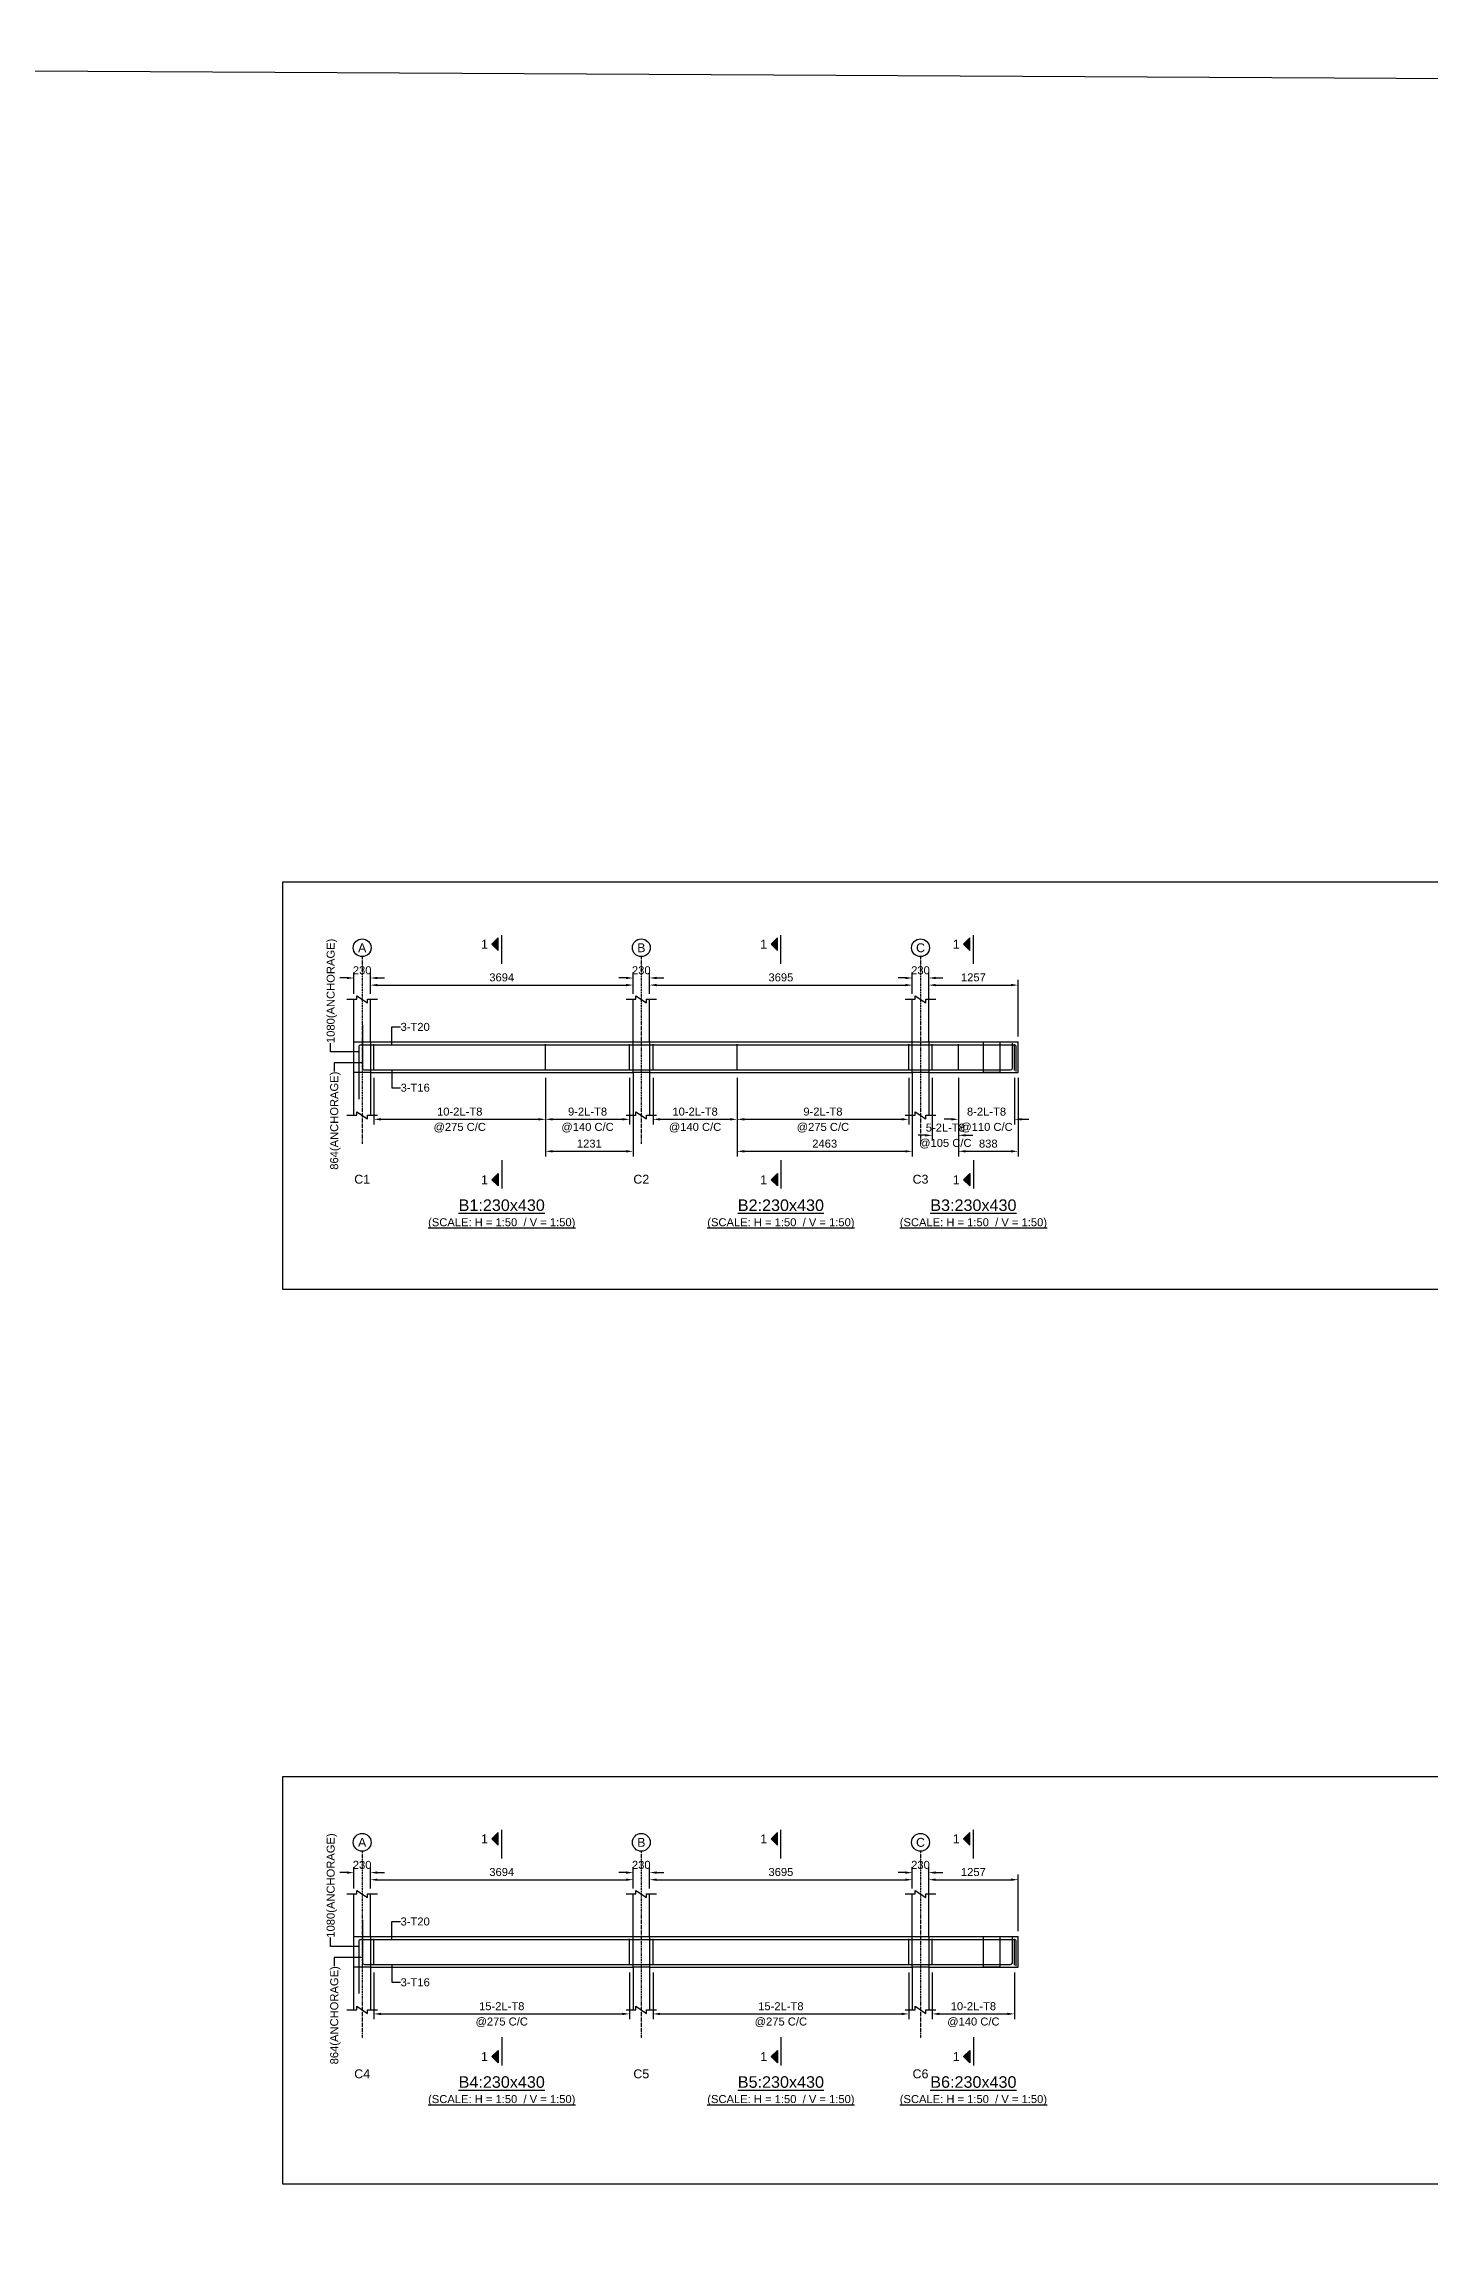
# Model space of a CAD drawing. Header units: inches. Extents: x -816171 to 9366335, y -450961 to 689132.
# Drawn here: x 3891536 to 3930494, y 331426 to 392839 of the extents above; entities that cross this region are included whole.
import ezdxf
from ezdxf.enums import TextEntityAlignment as Align

# ---------------------------------------------------------------- set-up
doc = ezdxf.new("R2010")
doc.units = ezdxf.units.IN
doc.header["$MEASUREMENT"] = 0
doc.linetypes.add('SCCenter', pattern=[1.2, 0.5, -0.3, 0.1, -0.3])
doc.linetypes.add('SCHidden', pattern=[1000, 500, -500])
for name, color, linetype in [('Concrete Line', 2, 'Continuous'), ('Cut Line', 31, 'Continuous'), ('Dimension', 31, 'Continuous'), ('Grid', 8, 'Continuous'), ('Labels', 4, 'Continuous'), ('Labels_Support', 4, 'Continuous'), ('Link', 225, 'Continuous'), ('Reinforcement', 130, 'Continuous'), ('Schedule Border', 60, 'Continuous'), ('Section Mark', 5, 'Continuous'), ('Solid', 25, 'Continuous'), ('Text', 31, 'Continuous'), ('Text_Scale', 31, 'Continuous')]:
    doc.layers.add(name, color=color, linetype=linetype)
doc.styles.add('SC-SansSerif', font='SansSerif')
doc.styles.get("Standard").update_dxf_attribs({"font": 'txt.shx'})
doc.dimstyles.new('SCBBSDimStyl', dxfattribs={"dimtxt": 225, "dimasz": 200, "dimexe": 150, "dimexo": 150, "dimgap": 100, "dimtad": 1, "dimtoh": 1, "dimdec": 0, "dimzin": 0, "dimdsep": 46, "dimtxsty": 'SC-SansSerif', "dimcen": 0.09, "dimclrd": 8, "dimclre": 8, "dimclrt": 31, "dimadec": 0, "dimazin": 0, "dimtfac": 1, "dimtdec": 0, "dimtix": 1, "dimtofl": 0, "dimtmove": 0, "dimatfit": 3, "dimfxl": 1, "dimtolj": 1, "dimtzin": 0, "dimarcsym": 0})
doc.dimstyles.get("Standard").update_dxf_attribs({"dimtxt": 0.18, "dimasz": 0.18, "dimexe": 0.18, "dimexo": 0.0625, "dimgap": 0.09, "dimtad": 0, "dimtih": 1, "dimtoh": 1, "dimdec": 4, "dimzin": 0, "dimdsep": 46, "dimtxsty": 'Standard', "dimcen": 0.09, "dimadec": 0, "dimazin": 0, "dimtfac": 1, "dimtdec": 4, "dimtofl": 0, "dimtmove": 0, "dimatfit": 3, "dimfxl": 1, "dimtolj": 1, "dimtzin": 0, "dimarcsym": 0})

# ---------------------------------------------------------------- blocks, each defined once
blk = doc.blocks.new('*D1524')
at = {"layer": 'DEFPOINTS', "color": 0, "transparency": 16777216}
for p in [(3900820, 363902), (3905646, 363902), (3905646, 362587)]:
    blk.add_point(p, dxfattribs=at)
at = {"layer": 'Dimension', "color": 8, "lineweight": -2, "transparency": 16777216}
for p, q in [((3900820, 363752), (3900820, 362437)), ((3905646, 363752), (3905646, 362437)), ((3901020, 362587), (3905446, 362587))]:
    blk.add_line(p, q, dxfattribs=at)
at = {"layer": 'Dimension', "color": 8, "transparency": 16777216}
for points in [[(3901020, 362621), (3901020, 362554), (3900820, 362587)], [(3905446, 362621), (3905446, 362554), (3905646, 362587)]]:
    blk.add_solid(points, dxfattribs=at)
at = {"layer": 'Dimension', "color": 31, "transparency": 16777216, "char_height": 225, "attachment_point": 5, "style": 'SC-SansSerif'}
for s, insert in [('\\A1;@275 C/C', (3903233, 362351)), ('\\A1;10-2L-T8', (3903233, 362803))]:
    blk.add_mtext(s, dxfattribs=dict(at, insert=insert))
blk = doc.blocks.new('*D1525')
at = {"layer": 'DEFPOINTS', "color": 0, "transparency": 16777216}
for p in [(3905646, 363902), (3908008, 363902), (3908008, 362587)]:
    blk.add_point(p, dxfattribs=at)
at = {"layer": 'Dimension', "color": 8, "lineweight": -2, "transparency": 16777216}
for p, q in [((3905646, 363752), (3905646, 362437)), ((3908008, 363752), (3908008, 362437)), ((3905846, 362587), (3907808, 362587))]:
    blk.add_line(p, q, dxfattribs=at)
at = {"layer": 'Dimension', "color": 8, "transparency": 16777216}
for points in [[(3905846, 362621), (3905846, 362554), (3905646, 362587)], [(3907808, 362621), (3907808, 362554), (3908008, 362587)]]:
    blk.add_solid(points, dxfattribs=at)
at = {"layer": 'Dimension', "color": 31, "transparency": 16777216, "char_height": 225, "attachment_point": 5, "style": 'SC-SansSerif'}
for s, insert in [('\\A1;@140 C/C', (3906827, 362351)), ('\\A1;9-2L-T8', (3906827, 362803))]:
    blk.add_mtext(s, dxfattribs=dict(at, insert=insert))
blk = doc.blocks.new('*D1526')
at = {"layer": 'DEFPOINTS', "color": 0, "transparency": 16777216}
for p in [(3905646, 363902), (3908108, 363902), (3908108, 361687)]:
    blk.add_point(p, dxfattribs=at)
at = {"layer": 'Dimension', "color": 8, "lineweight": -2, "transparency": 16777216}
for p, q in [((3905646, 363752), (3905646, 361537)), ((3908108, 363752), (3908108, 361537)), ((3905846, 361687), (3907908, 361687))]:
    blk.add_line(p, q, dxfattribs=at)
at = {"layer": 'Dimension', "color": 8, "transparency": 16777216}
for points in [[(3905846, 361721), (3905846, 361654), (3905646, 361687)], [(3907908, 361721), (3907908, 361654), (3908108, 361687)]]:
    blk.add_solid(points, dxfattribs=at)
at = {"layer": 'Dimension', "color": 31, "transparency": 16777216, "insert": (3906877, 361903), "char_height": 225, "attachment_point": 5, "style": 'SC-SansSerif'}
blk.add_mtext('\\A1;1231', dxfattribs=at)
blk = doc.blocks.new('*D1527')
at = {"layer": 'DEFPOINTS', "color": 0, "transparency": 16777216}
for p in [(3908668, 363902), (3911031, 363902), (3911031, 362587)]:
    blk.add_point(p, dxfattribs=at)
at = {"layer": 'Dimension', "color": 8, "lineweight": -2, "transparency": 16777216}
for p, q in [((3908668, 363752), (3908668, 362437)), ((3911031, 363752), (3911031, 362437)), ((3908868, 362587), (3910831, 362587))]:
    blk.add_line(p, q, dxfattribs=at)
at = {"layer": 'Dimension', "color": 8, "transparency": 16777216}
for points in [[(3908868, 362621), (3908868, 362554), (3908668, 362587)], [(3910831, 362621), (3910831, 362554), (3911031, 362587)]]:
    blk.add_solid(points, dxfattribs=at)
at = {"layer": 'Dimension', "color": 31, "transparency": 16777216, "char_height": 225, "attachment_point": 5, "style": 'SC-SansSerif'}
for s, insert in [('\\A1;@140 C/C', (3909850, 362351)), ('\\A1;10-2L-T8', (3909850, 362803))]:
    blk.add_mtext(s, dxfattribs=dict(at, insert=insert))
blk = doc.blocks.new('*D1528')
at = {"layer": 'DEFPOINTS', "color": 0, "transparency": 16777216}
for p in [(3911031, 363902), (3915858, 363902), (3915858, 362587)]:
    blk.add_point(p, dxfattribs=at)
at = {"layer": 'Dimension', "color": 8, "lineweight": -2, "transparency": 16777216}
for p, q in [((3911031, 363752), (3911031, 362437)), ((3915858, 363752), (3915858, 362437)), ((3911231, 362587), (3915658, 362587))]:
    blk.add_line(p, q, dxfattribs=at)
at = {"layer": 'Dimension', "color": 8, "transparency": 16777216}
for points in [[(3911231, 362621), (3911231, 362554), (3911031, 362587)], [(3915658, 362621), (3915658, 362554), (3915858, 362587)]]:
    blk.add_solid(points, dxfattribs=at)
at = {"layer": 'Dimension', "color": 31, "transparency": 16777216, "char_height": 225, "attachment_point": 5, "style": 'SC-SansSerif'}
for s, insert in [('\\A1;@275 C/C', (3913445, 362351)), ('\\A1;9-2L-T8', (3913445, 362803))]:
    blk.add_mtext(s, dxfattribs=dict(at, insert=insert))
blk = doc.blocks.new('*D1529')
at = {"layer": 'DEFPOINTS', "color": 0, "transparency": 16777216}
for p in [(3911031, 363902), (3915958, 363902), (3915958, 361687)]:
    blk.add_point(p, dxfattribs=at)
at = {"layer": 'Dimension', "color": 8, "lineweight": -2, "transparency": 16777216}
for p, q in [((3911031, 363752), (3911031, 361537)), ((3915958, 363752), (3915958, 361537)), ((3911231, 361687), (3915758, 361687))]:
    blk.add_line(p, q, dxfattribs=at)
at = {"layer": 'Dimension', "color": 8, "transparency": 16777216}
for points in [[(3911231, 361721), (3911231, 361654), (3911031, 361687)], [(3915758, 361721), (3915758, 361654), (3915958, 361687)]]:
    blk.add_solid(points, dxfattribs=at)
at = {"layer": 'Dimension', "color": 31, "transparency": 16777216, "insert": (3913495, 361903), "char_height": 225, "attachment_point": 5, "style": 'SC-SansSerif'}
blk.add_mtext('\\A1;2463', dxfattribs=at)
blk = doc.blocks.new('*D1530')
at = {"layer": 'DEFPOINTS', "color": 0, "transparency": 16777216}
for p in [(3916518, 363902), (3917256, 363902), (3917256, 362137)]:
    blk.add_point(p, dxfattribs=at)
at = {"layer": 'Dimension', "color": 8, "lineweight": -2, "transparency": 16777216}
for p, q in [((3916518, 363752), (3916518, 361987)), ((3917256, 363752), (3917256, 361987)), ((3916318, 362137), (3916118, 362137)), ((3917456, 362137), (3917656, 362137))]:
    blk.add_line(p, q, dxfattribs=at)
at = {"layer": 'Dimension', "color": 8, "transparency": 16777216}
for points in [[(3916318, 362171), (3916318, 362104), (3916518, 362137)], [(3917456, 362171), (3917456, 362104), (3917256, 362137)]]:
    blk.add_solid(points, dxfattribs=at)
at = {"layer": 'Dimension', "color": 31, "transparency": 16777216, "char_height": 225, "attachment_point": 5, "style": 'SC-SansSerif'}
for s, insert in [('\\A1;5-2L-T8', (3916887, 362353)), ('\\A1;@105 C/C', (3916887, 361901))]:
    blk.add_mtext(s, dxfattribs=dict(at, insert=insert))
blk = doc.blocks.new('*D1531')
at = {"layer": 'DEFPOINTS', "color": 0, "transparency": 16777216}
for p in [(3917256, 363902), (3918832, 363902), (3918832, 362587)]:
    blk.add_point(p, dxfattribs=at)
at = {"layer": 'Dimension', "color": 8, "lineweight": -2, "transparency": 16777216}
for p, q in [((3917256, 363752), (3917256, 362437)), ((3918832, 363752), (3918832, 362437)), ((3917056, 362587), (3916856, 362587)), ((3919032, 362587), (3919232, 362587))]:
    blk.add_line(p, q, dxfattribs=at)
at = {"layer": 'Dimension', "color": 8, "transparency": 16777216}
for points in [[(3917056, 362621), (3917056, 362554), (3917256, 362587)], [(3919032, 362621), (3919032, 362554), (3918832, 362587)]]:
    blk.add_solid(points, dxfattribs=at)
at = {"layer": 'Dimension', "color": 31, "transparency": 16777216, "char_height": 225, "attachment_point": 5, "style": 'SC-SansSerif'}
for s, insert in [('\\A1;@110 C/C', (3918044, 362351)), ('\\A1;8-2L-T8', (3918044, 362803))]:
    blk.add_mtext(s, dxfattribs=dict(at, insert=insert))
blk = doc.blocks.new('*D1532')
at = {"layer": 'DEFPOINTS', "color": 0, "transparency": 16777216}
for p in [(3917256, 363902), (3918932, 363902), (3918932, 361687)]:
    blk.add_point(p, dxfattribs=at)
at = {"layer": 'Dimension', "color": 8, "lineweight": -2, "transparency": 16777216}
for p, q in [((3917256, 363752), (3917256, 361537)), ((3918932, 363752), (3918932, 361537)), ((3917456, 361687), (3918732, 361687))]:
    blk.add_line(p, q, dxfattribs=at)
at = {"layer": 'Dimension', "color": 8, "transparency": 16777216}
for points in [[(3917456, 361721), (3917456, 361654), (3917256, 361687)], [(3918732, 361721), (3918732, 361654), (3918932, 361687)]]:
    blk.add_solid(points, dxfattribs=at)
at = {"layer": 'Dimension', "color": 31, "transparency": 16777216, "insert": (3918094, 361903), "char_height": 225, "attachment_point": 5, "style": 'SC-SansSerif'}
blk.add_mtext('\\A1;838', dxfattribs=at)
blk = doc.blocks.new('*D1539')
at = {"layer": 'DEFPOINTS', "color": 0, "transparency": 16777216}
for p in [(3908108, 366362), (3900720, 365962), (3908108, 365962)]:
    blk.add_point(p, dxfattribs=at)
at = {"layer": 'Dimension', "color": 8, "lineweight": -2, "transparency": 16777216}
for p, q in [((3900720, 366112), (3900720, 366512)), ((3900920, 366362), (3907908, 366362)), ((3908108, 366112), (3908108, 366512))]:
    blk.add_line(p, q, dxfattribs=at)
at = {"layer": 'Dimension', "color": 8, "transparency": 16777216}
for points in [[(3900920, 366396), (3900920, 366329), (3900720, 366362)], [(3907908, 366396), (3907908, 366329), (3908108, 366362)]]:
    blk.add_solid(points, dxfattribs=at)
at = {"layer": 'Dimension', "color": 31, "transparency": 16777216, "insert": (3904414, 366578), "char_height": 225, "attachment_point": 5, "style": 'SC-SansSerif'}
blk.add_mtext('\\A1;3694', dxfattribs=at)
blk = doc.blocks.new('*D1540')
at = {"layer": 'DEFPOINTS', "color": 0, "transparency": 16777216}
for p in [(3915958, 366362), (3908568, 365962), (3915958, 365962)]:
    blk.add_point(p, dxfattribs=at)
at = {"layer": 'Dimension', "color": 8, "lineweight": -2, "transparency": 16777216}
for p, q in [((3908568, 366112), (3908568, 366512)), ((3908768, 366362), (3915758, 366362)), ((3915958, 366112), (3915958, 366512))]:
    blk.add_line(p, q, dxfattribs=at)
at = {"layer": 'Dimension', "color": 8, "transparency": 16777216}
for points in [[(3908768, 366396), (3908768, 366329), (3908568, 366362)], [(3915758, 366396), (3915758, 366329), (3915958, 366362)]]:
    blk.add_solid(points, dxfattribs=at)
at = {"layer": 'Dimension', "color": 31, "transparency": 16777216, "insert": (3912263, 366578), "char_height": 225, "attachment_point": 5, "style": 'SC-SansSerif'}
blk.add_mtext('\\A1;3695', dxfattribs=at)
blk = doc.blocks.new('*D1541')
at = {"layer": 'DEFPOINTS', "color": 0, "transparency": 16777216}
for p in [(3918932, 366362), (3916418, 365962), (3918932, 364762)]:
    blk.add_point(p, dxfattribs=at)
at = {"layer": 'Dimension', "color": 8, "lineweight": -2, "transparency": 16777216}
for p, q in [((3916418, 366112), (3916418, 366512)), ((3916618, 366362), (3918732, 366362)), ((3918932, 364912), (3918932, 366512))]:
    blk.add_line(p, q, dxfattribs=at)
at = {"layer": 'Dimension', "color": 8, "transparency": 16777216}
for points in [[(3916618, 366396), (3916618, 366329), (3916418, 366362)], [(3918732, 366396), (3918732, 366329), (3918932, 366362)]]:
    blk.add_solid(points, dxfattribs=at)
at = {"layer": 'Dimension', "color": 31, "transparency": 16777216, "insert": (3917675, 366578), "char_height": 225, "attachment_point": 5, "style": 'SC-SansSerif'}
blk.add_mtext('\\A1;1257', dxfattribs=at)
blk = doc.blocks.new('*D1542')
at = {"layer": 'DEFPOINTS', "color": 0, "transparency": 16777216}
for p in [(3900720, 366562), (3900260, 365962), (3900720, 365962)]:
    blk.add_point(p, dxfattribs=at)
at = {"layer": 'Dimension', "color": 8, "lineweight": -2, "transparency": 16777216}
for p, q in [((3900260, 366112), (3900260, 366712)), ((3900720, 366112), (3900720, 366712)), ((3900060, 366562), (3899860, 366562)), ((3900920, 366562), (3901120, 366562))]:
    blk.add_line(p, q, dxfattribs=at)
at = {"layer": 'Dimension', "color": 8, "transparency": 16777216}
for points in [[(3900060, 366596), (3900060, 366529), (3900260, 366562)], [(3900920, 366596), (3900920, 366529), (3900720, 366562)]]:
    blk.add_solid(points, dxfattribs=at)
at = {"layer": 'Dimension', "color": 31, "transparency": 16777216, "insert": (3900490, 366778), "char_height": 225, "attachment_point": 5, "style": 'SC-SansSerif'}
blk.add_mtext('\\A1;230', dxfattribs=at)
blk = doc.blocks.new('*D1543')
at = {"layer": 'DEFPOINTS', "color": 0, "transparency": 16777216}
for p in [(3908568, 366562), (3908108, 365962), (3908568, 365962)]:
    blk.add_point(p, dxfattribs=at)
at = {"layer": 'Dimension', "color": 8, "lineweight": -2, "transparency": 16777216}
for p, q in [((3908108, 366112), (3908108, 366712)), ((3908568, 366112), (3908568, 366712)), ((3907908, 366562), (3907708, 366562)), ((3908768, 366562), (3908968, 366562))]:
    blk.add_line(p, q, dxfattribs=at)
at = {"layer": 'Dimension', "color": 8, "transparency": 16777216}
for points in [[(3907908, 366596), (3907908, 366529), (3908108, 366562)], [(3908768, 366596), (3908768, 366529), (3908568, 366562)]]:
    blk.add_solid(points, dxfattribs=at)
at = {"layer": 'Dimension', "color": 31, "transparency": 16777216, "insert": (3908338, 366778), "char_height": 225, "attachment_point": 5, "style": 'SC-SansSerif'}
blk.add_mtext('\\A1;230', dxfattribs=at)
blk = doc.blocks.new('*D1544')
at = {"layer": 'DEFPOINTS', "color": 0, "transparency": 16777216}
for p in [(3916418, 366562), (3915958, 365962), (3916418, 364762)]:
    blk.add_point(p, dxfattribs=at)
at = {"layer": 'Dimension', "color": 8, "lineweight": -2, "transparency": 16777216}
for p, q in [((3915958, 366112), (3915958, 366712)), ((3916418, 364912), (3916418, 366712)), ((3915758, 366562), (3915558, 366562)), ((3916618, 366562), (3916818, 366562))]:
    blk.add_line(p, q, dxfattribs=at)
at = {"layer": 'Dimension', "color": 8, "transparency": 16777216}
for points in [[(3915758, 366596), (3915758, 366529), (3915958, 366562)], [(3916618, 366596), (3916618, 366529), (3916418, 366562)]]:
    blk.add_solid(points, dxfattribs=at)
at = {"layer": 'Dimension', "color": 31, "transparency": 16777216, "insert": (3916188, 366778), "char_height": 225, "attachment_point": 5, "style": 'SC-SansSerif'}
blk.add_mtext('\\A1;230', dxfattribs=at)
blk = doc.blocks.new('*D1545')
at = {"layer": 'DEFPOINTS', "color": 0, "transparency": 16777216}
for p in [(3900820, 338742), (3908008, 338742), (3908008, 337427)]:
    blk.add_point(p, dxfattribs=at)
at = {"layer": 'Dimension', "color": 8, "lineweight": -2, "transparency": 16777216}
for p, q in [((3900820, 338592), (3900820, 337277)), ((3908008, 338592), (3908008, 337277)), ((3901020, 337427), (3907808, 337427))]:
    blk.add_line(p, q, dxfattribs=at)
at = {"layer": 'Dimension', "color": 8, "transparency": 16777216}
for points in [[(3901020, 337461), (3901020, 337394), (3900820, 337427)], [(3907808, 337461), (3907808, 337394), (3908008, 337427)]]:
    blk.add_solid(points, dxfattribs=at)
at = {"layer": 'Dimension', "color": 31, "transparency": 16777216, "char_height": 225, "attachment_point": 5, "style": 'SC-SansSerif'}
for s, insert in [('\\A1;@275 C/C', (3904414, 337191)), ('\\A1;15-2L-T8', (3904414, 337643))]:
    blk.add_mtext(s, dxfattribs=dict(at, insert=insert))
blk = doc.blocks.new('*D1546')
at = {"layer": 'DEFPOINTS', "color": 0, "transparency": 16777216}
for p in [(3908668, 338742), (3915858, 338742), (3915858, 337427)]:
    blk.add_point(p, dxfattribs=at)
at = {"layer": 'Dimension', "color": 8, "lineweight": -2, "transparency": 16777216}
for p, q in [((3908668, 338592), (3908668, 337277)), ((3915858, 338592), (3915858, 337277)), ((3908868, 337427), (3915658, 337427))]:
    blk.add_line(p, q, dxfattribs=at)
at = {"layer": 'Dimension', "color": 8, "transparency": 16777216}
for points in [[(3908868, 337461), (3908868, 337394), (3908668, 337427)], [(3915658, 337461), (3915658, 337394), (3915858, 337427)]]:
    blk.add_solid(points, dxfattribs=at)
at = {"layer": 'Dimension', "color": 31, "transparency": 16777216, "char_height": 225, "attachment_point": 5, "style": 'SC-SansSerif'}
for s, insert in [('\\A1;@275 C/C', (3912263, 337191)), ('\\A1;15-2L-T8', (3912263, 337643))]:
    blk.add_mtext(s, dxfattribs=dict(at, insert=insert))
blk = doc.blocks.new('*D1547')
at = {"layer": 'DEFPOINTS', "color": 0, "transparency": 16777216}
for p in [(3916518, 338742), (3918832, 338742), (3918832, 337427)]:
    blk.add_point(p, dxfattribs=at)
at = {"layer": 'Dimension', "color": 8, "lineweight": -2, "transparency": 16777216}
for p, q in [((3916518, 338592), (3916518, 337277)), ((3918832, 338592), (3918832, 337277)), ((3916718, 337427), (3918632, 337427))]:
    blk.add_line(p, q, dxfattribs=at)
at = {"layer": 'Dimension', "color": 8, "transparency": 16777216}
for points in [[(3916718, 337461), (3916718, 337394), (3916518, 337427)], [(3918632, 337461), (3918632, 337394), (3918832, 337427)]]:
    blk.add_solid(points, dxfattribs=at)
at = {"layer": 'Dimension', "color": 31, "transparency": 16777216, "char_height": 225, "attachment_point": 5, "style": 'SC-SansSerif'}
for s, insert in [('\\A1;@140 C/C', (3917675, 337191)), ('\\A1;10-2L-T8', (3917675, 337643))]:
    blk.add_mtext(s, dxfattribs=dict(at, insert=insert))
blk = doc.blocks.new('*D1554')
at = {"layer": 'DEFPOINTS', "color": 0, "transparency": 16777216}
for p in [(3908108, 341202), (3900720, 340802), (3908108, 340802)]:
    blk.add_point(p, dxfattribs=at)
at = {"layer": 'Dimension', "color": 8, "lineweight": -2, "transparency": 16777216}
for p, q in [((3900720, 340952), (3900720, 341352)), ((3900920, 341202), (3907908, 341202)), ((3908108, 340952), (3908108, 341352))]:
    blk.add_line(p, q, dxfattribs=at)
at = {"layer": 'Dimension', "color": 8, "transparency": 16777216}
for points in [[(3900920, 341236), (3900920, 341169), (3900720, 341202)], [(3907908, 341236), (3907908, 341169), (3908108, 341202)]]:
    blk.add_solid(points, dxfattribs=at)
at = {"layer": 'Dimension', "color": 31, "transparency": 16777216, "insert": (3904414, 341418), "char_height": 225, "attachment_point": 5, "style": 'SC-SansSerif'}
blk.add_mtext('\\A1;3694', dxfattribs=at)
blk = doc.blocks.new('*D1555')
at = {"layer": 'DEFPOINTS', "color": 0, "transparency": 16777216}
for p in [(3915958, 341202), (3908568, 340802), (3915958, 340802)]:
    blk.add_point(p, dxfattribs=at)
at = {"layer": 'Dimension', "color": 8, "lineweight": -2, "transparency": 16777216}
for p, q in [((3908568, 340952), (3908568, 341352)), ((3908768, 341202), (3915758, 341202)), ((3915958, 340952), (3915958, 341352))]:
    blk.add_line(p, q, dxfattribs=at)
at = {"layer": 'Dimension', "color": 8, "transparency": 16777216}
for points in [[(3908768, 341236), (3908768, 341169), (3908568, 341202)], [(3915758, 341236), (3915758, 341169), (3915958, 341202)]]:
    blk.add_solid(points, dxfattribs=at)
at = {"layer": 'Dimension', "color": 31, "transparency": 16777216, "insert": (3912263, 341418), "char_height": 225, "attachment_point": 5, "style": 'SC-SansSerif'}
blk.add_mtext('\\A1;3695', dxfattribs=at)
blk = doc.blocks.new('*D1556')
at = {"layer": 'DEFPOINTS', "color": 0, "transparency": 16777216}
for p in [(3918932, 341202), (3916418, 340802), (3918932, 339602)]:
    blk.add_point(p, dxfattribs=at)
at = {"layer": 'Dimension', "color": 8, "lineweight": -2, "transparency": 16777216}
for p, q in [((3916418, 340952), (3916418, 341352)), ((3916618, 341202), (3918732, 341202)), ((3918932, 339752), (3918932, 341352))]:
    blk.add_line(p, q, dxfattribs=at)
at = {"layer": 'Dimension', "color": 8, "transparency": 16777216}
for points in [[(3916618, 341236), (3916618, 341169), (3916418, 341202)], [(3918732, 341236), (3918732, 341169), (3918932, 341202)]]:
    blk.add_solid(points, dxfattribs=at)
at = {"layer": 'Dimension', "color": 31, "transparency": 16777216, "insert": (3917675, 341418), "char_height": 225, "attachment_point": 5, "style": 'SC-SansSerif'}
blk.add_mtext('\\A1;1257', dxfattribs=at)
blk = doc.blocks.new('*D1557')
at = {"layer": 'DEFPOINTS', "color": 0, "transparency": 16777216}
for p in [(3900720, 341402), (3900260, 340802), (3900720, 340802)]:
    blk.add_point(p, dxfattribs=at)
at = {"layer": 'Dimension', "color": 8, "lineweight": -2, "transparency": 16777216}
for p, q in [((3900260, 340952), (3900260, 341552)), ((3900720, 340952), (3900720, 341552)), ((3900060, 341402), (3899860, 341402)), ((3900920, 341402), (3901120, 341402))]:
    blk.add_line(p, q, dxfattribs=at)
at = {"layer": 'Dimension', "color": 8, "transparency": 16777216}
for points in [[(3900060, 341436), (3900060, 341369), (3900260, 341402)], [(3900920, 341436), (3900920, 341369), (3900720, 341402)]]:
    blk.add_solid(points, dxfattribs=at)
at = {"layer": 'Dimension', "color": 31, "transparency": 16777216, "insert": (3900490, 341618), "char_height": 225, "attachment_point": 5, "style": 'SC-SansSerif'}
blk.add_mtext('\\A1;230', dxfattribs=at)
blk = doc.blocks.new('*D1558')
at = {"layer": 'DEFPOINTS', "color": 0, "transparency": 16777216}
for p in [(3908568, 341402), (3908108, 340802), (3908568, 340802)]:
    blk.add_point(p, dxfattribs=at)
at = {"layer": 'Dimension', "color": 8, "lineweight": -2, "transparency": 16777216}
for p, q in [((3908108, 340952), (3908108, 341552)), ((3908568, 340952), (3908568, 341552)), ((3907908, 341402), (3907708, 341402)), ((3908768, 341402), (3908968, 341402))]:
    blk.add_line(p, q, dxfattribs=at)
at = {"layer": 'Dimension', "color": 8, "transparency": 16777216}
for points in [[(3907908, 341436), (3907908, 341369), (3908108, 341402)], [(3908768, 341436), (3908768, 341369), (3908568, 341402)]]:
    blk.add_solid(points, dxfattribs=at)
at = {"layer": 'Dimension', "color": 31, "transparency": 16777216, "insert": (3908338, 341618), "char_height": 225, "attachment_point": 5, "style": 'SC-SansSerif'}
blk.add_mtext('\\A1;230', dxfattribs=at)
blk = doc.blocks.new('*D1559')
at = {"layer": 'DEFPOINTS', "color": 0, "transparency": 16777216}
for p in [(3916418, 341402), (3915958, 340802), (3916418, 339602)]:
    blk.add_point(p, dxfattribs=at)
at = {"layer": 'Dimension', "color": 8, "lineweight": -2, "transparency": 16777216}
for p, q in [((3915958, 340952), (3915958, 341552)), ((3916418, 339752), (3916418, 341552)), ((3915758, 341402), (3915558, 341402)), ((3916618, 341402), (3916818, 341402))]:
    blk.add_line(p, q, dxfattribs=at)
at = {"layer": 'Dimension', "color": 8, "transparency": 16777216}
for points in [[(3915758, 341436), (3915758, 341369), (3915958, 341402)], [(3916618, 341436), (3916618, 341369), (3916418, 341402)]]:
    blk.add_solid(points, dxfattribs=at)
at = {"layer": 'Dimension', "color": 31, "transparency": 16777216, "insert": (3916188, 341618), "char_height": 225, "attachment_point": 5, "style": 'SC-SansSerif'}
blk.add_mtext('\\A1;230', dxfattribs=at)

msp = doc.modelspace()

# ---------------------------------------------------------------- hatches: boundary and pattern name
at = {"layer": 'Solid'}
for points in [[(3904314.15475, 367687.37641), (3904139.15475, 367512.37641), (3904314.15475, 367337.37641), (3904314.15475, 367687.37641)], [(3912163.15475, 367687.37641), (3911988.15475, 367512.37641), (3912163.15475, 367337.37641), (3912163.15475, 367687.37641)], [(3917575.65475, 367687.37641), (3917400.65475, 367512.37641), (3917575.65475, 367337.37641), (3917575.65475, 367687.37641)], [(3904314.15475, 360712.37641), (3904139.15475, 360887.37641), (3904314.15475, 361062.37641), (3904314.15475, 360712.37641)], [(3912163.15475, 360712.37641), (3911988.15475, 360887.37641), (3912163.15475, 361062.37641), (3912163.15475, 360712.37641)], [(3917575.65475, 360712.37641), (3917400.65475, 360887.37641), (3917575.65475, 361062.37641), (3917575.65475, 360712.37641)], [(3904314.15475, 342527.37641), (3904139.15475, 342352.37641), (3904314.15475, 342177.37641), (3904314.15475, 342527.37641)], [(3912163.65475, 342527.37641), (3911988.65475, 342352.37641), (3912163.65475, 342177.37641), (3912163.65475, 342527.37641)], [(3917575.65475, 342527.37641), (3917400.65475, 342352.37641), (3917575.65475, 342177.37641), (3917575.65475, 342527.37641)], [(3904314.15475, 336052.37641), (3904139.15475, 336227.37641), (3904314.15475, 336402.37641), (3904314.15475, 336052.37641)], [(3912163.65475, 336052.37641), (3911988.65475, 336227.37641), (3912163.65475, 336402.37641), (3912163.65475, 336052.37641)], [(3917575.65475, 336052.37641), (3917400.65475, 336227.37641), (3917575.65475, 336402.37641), (3917575.65475, 336052.37641)]]:
    msp.add_hatch(color=256, dxfattribs=at).paths.add_polyline_path(points, flags=0)

# ---------------------------------------------------------------- linework, layer by layer
msp.add_lwpolyline([(3749115.89681, 392838.94799), (4155567.65462, 390657.34345), (4155567.65462, 139178.61934), (3749115.89681, 141360.22388)], close=True)
at = {"layer": 'Concrete Line'}
for p, q in [((3900260.15475, 362702.37641), (3900260.15475, 365962.37641)), ((3900720.15475, 364762.37641), (3900720.15475, 365962.37641)), ((3908108.15475, 364762.37641), (3908108.15475, 365962.37641)), ((3908568.15475, 364762.37641), (3908568.15475, 365962.37641)), ((3915958.15475, 364762.37641), (3915958.15475, 365962.37641)), ((3916418.15475, 364762.37641), (3916418.15475, 365962.37641)), ((3918932.15475, 363902.37641), (3918932.15475, 364762.37641)), ((3900720.15475, 363902.37641), (3900720.15475, 362702.37641)), ((3908108.15475, 363902.37641), (3908108.15475, 362702.37641)), ((3908568.15475, 363902.37641), (3908568.15475, 362702.37641)), ((3915958.15475, 363902.37641), (3915958.15475, 362702.37641)), ((3916418.15475, 363902.37641), (3916418.15475, 362702.37641)), ((3900260.15475, 337542.37641), (3900260.15475, 340802.37641)), ((3900720.15475, 339602.37641), (3900720.15475, 340802.37641)), ((3908108.15475, 339602.37641), (3908108.15475, 340802.37641)), ((3908568.15475, 339602.37641), (3908568.15475, 340802.37641)), ((3915958.15475, 339602.37641), (3915958.15475, 340802.37641)), ((3916418.15475, 339602.37641), (3916418.15475, 340802.37641)), ((3918932.15475, 338742.37641), (3918932.15475, 339602.37641)), ((3900720.15475, 338742.37641), (3900720.15475, 337542.37641)), ((3908108.15475, 338742.37641), (3908108.15475, 337542.37641)), ((3908568.15475, 338742.37641), (3908568.15475, 337542.37641)), ((3915958.15475, 338742.37641), (3915958.15475, 337542.37641)), ((3916418.15475, 338742.37641), (3916418.15475, 337542.37641))]:
    msp.add_line(p, q, dxfattribs=at)
for points in [[(3900260.15475, 364762.37641), (3900720.15475, 364762.37641), (3900720.15475, 364762.37641), (3900720.15475, 363902.37641), (3900720.15475, 363902.37641), (3900260.15475, 363902.37641), (3900260.15475, 363902.37641), (3900260.15475, 364762.37641)], [(3908108.15475, 364762.37641), (3908568.15475, 364762.37641), (3908568.15475, 364762.37641), (3908568.15475, 363902.37641), (3908568.15475, 363902.37641), (3908108.15475, 363902.37641), (3908108.15475, 363902.37641), (3908108.15475, 364762.37641)], [(3915958.15475, 364762.37641), (3916418.15475, 364762.37641), (3916418.15475, 364762.37641), (3916418.15475, 363902.37641), (3916418.15475, 363902.37641), (3915958.15475, 363902.37641), (3915958.15475, 363902.37641), (3915958.15475, 364762.37641)], [(3917958.15475, 364762.37641), (3918418.15475, 364762.37641), (3918418.15475, 364762.37641), (3918418.15475, 363902.37641), (3918418.15475, 363902.37641), (3917958.15475, 363902.37641), (3917958.15475, 363902.37641), (3917958.15475, 364762.37641)], [(3900260.15475, 339602.37641), (3900720.15475, 339602.37641), (3900720.15475, 339602.37641), (3900720.15475, 338742.37641), (3900720.15475, 338742.37641), (3900260.15475, 338742.37641), (3900260.15475, 338742.37641), (3900260.15475, 339602.37641)], [(3908108.15475, 339602.37641), (3908568.15475, 339602.37641), (3908568.15475, 339602.37641), (3908568.15475, 338742.37641), (3908568.15475, 338742.37641), (3908108.15475, 338742.37641), (3908108.15475, 338742.37641), (3908108.15475, 339602.37641)], [(3915958.15475, 339602.37641), (3916418.15475, 339602.37641), (3916418.15475, 339602.37641), (3916418.15475, 338742.37641), (3916418.15475, 338742.37641), (3915958.15475, 338742.37641), (3915958.15475, 338742.37641), (3915958.15475, 339602.37641)], [(3917958.15475, 339602.37641), (3918418.15475, 339602.37641), (3918418.15475, 339602.37641), (3918418.15475, 338742.37641), (3918418.15475, 338742.37641), (3917958.15475, 338742.37641), (3917958.15475, 338742.37641), (3917958.15475, 339602.37641)]]:
    msp.add_lwpolyline(points, close=True, dxfattribs=at)
for points in [[(3900720.15475, 364762.37641), (3908108.15475, 364762.37641)], [(3908568.15475, 364762.37641), (3915958.15475, 364762.37641)], [(3916418.15475, 364762.37641), (3918932.15475, 364762.37641)], [(3900720.15475, 363902.37641), (3908108.15475, 363902.37641)], [(3908568.15475, 363902.37641), (3915958.15475, 363902.37641)], [(3916418.15475, 363902.37641), (3918932.15475, 363902.37641)], [(3900720.15475, 339602.37641), (3908108.15475, 339602.37641)], [(3908568.15475, 339602.37641), (3915958.15475, 339602.37641)], [(3916418.15475, 339602.37641), (3918932.15475, 339602.37641)], [(3900720.15475, 338742.37641), (3908108.15475, 338742.37641)], [(3908568.15475, 338742.37641), (3915958.15475, 338742.37641)], [(3916418.15475, 338742.37641), (3918932.15475, 338742.37641)]]:
    msp.add_lwpolyline(points, dxfattribs=at)
at = {"layer": 'Concrete Line', "linetype": 'SCHidden'}
for points in [[(3900260.15475, 339602.37641), (3900720.15475, 339602.37641), (3900720.15475, 339602.37641), (3900720.15475, 338742.37641), (3900720.15475, 338742.37641), (3900260.15475, 338742.37641), (3900260.15475, 338742.37641), (3900260.15475, 339602.37641)], [(3908108.15475, 339602.37641), (3908568.15475, 339602.37641), (3908568.15475, 339602.37641), (3908568.15475, 338742.37641), (3908568.15475, 338742.37641), (3908108.15475, 338742.37641), (3908108.15475, 338742.37641), (3908108.15475, 339602.37641)], [(3915958.15475, 339602.37641), (3916418.15475, 339602.37641), (3916418.15475, 339602.37641), (3916418.15475, 338742.37641), (3916418.15475, 338742.37641), (3915958.15475, 338742.37641), (3915958.15475, 338742.37641), (3915958.15475, 339602.37641)], [(3917958.15475, 339602.37641), (3918418.15475, 339602.37641), (3918418.15475, 339602.37641), (3918418.15475, 338742.37641), (3918418.15475, 338742.37641), (3917958.15475, 338742.37641), (3917958.15475, 338742.37641), (3917958.15475, 339602.37641)]]:
    msp.add_lwpolyline(points, close=True, dxfattribs=at)
at = {"layer": 'Cut Line'}
for points in [[(3900060.15475, 365962.37641), (3900340.15475, 365962.37641), (3900340.15475, 366062.37641), (3900640.15475, 365862.37641), (3900640.15475, 365962.37641), (3900920.15475, 365962.37641)], [(3907908.15475, 365962.37641), (3908188.15475, 365962.37641), (3908188.15475, 366062.37641), (3908488.15475, 365862.37641), (3908488.15475, 365962.37641), (3908768.15475, 365962.37641)], [(3915758.15475, 365962.37641), (3916038.15475, 365962.37641), (3916038.15475, 366062.37641), (3916338.15475, 365862.37641), (3916338.15475, 365962.37641), (3916618.15475, 365962.37641)], [(3900060.15475, 362702.37641), (3900340.15475, 362702.37641), (3900340.15475, 362802.37641), (3900640.15475, 362602.37641), (3900640.15475, 362702.37641), (3900920.15475, 362702.37641)], [(3907908.15475, 362702.37641), (3908188.15475, 362702.37641), (3908188.15475, 362802.37641), (3908488.15475, 362602.37641), (3908488.15475, 362702.37641), (3908768.15475, 362702.37641)], [(3915758.15475, 362702.37641), (3916038.15475, 362702.37641), (3916038.15475, 362802.37641), (3916338.15475, 362602.37641), (3916338.15475, 362702.37641), (3916618.15475, 362702.37641)], [(3900060.15475, 340802.37641), (3900340.15475, 340802.37641), (3900340.15475, 340902.37641), (3900640.15475, 340702.37641), (3900640.15475, 340802.37641), (3900920.15475, 340802.37641)], [(3907908.15475, 340802.37641), (3908188.15475, 340802.37641), (3908188.15475, 340902.37641), (3908488.15475, 340702.37641), (3908488.15475, 340802.37641), (3908768.15475, 340802.37641)], [(3915758.15475, 340802.37641), (3916038.15475, 340802.37641), (3916038.15475, 340902.37641), (3916338.15475, 340702.37641), (3916338.15475, 340802.37641), (3916618.15475, 340802.37641)], [(3900060.15475, 337542.37641), (3900340.15475, 337542.37641), (3900340.15475, 337642.37641), (3900640.15475, 337442.37641), (3900640.15475, 337542.37641), (3900920.15475, 337542.37641)], [(3907908.15475, 337542.37641), (3908188.15475, 337542.37641), (3908188.15475, 337642.37641), (3908488.15475, 337442.37641), (3908488.15475, 337542.37641), (3908768.15475, 337542.37641)], [(3915758.15475, 337542.37641), (3916038.15475, 337542.37641), (3916038.15475, 337642.37641), (3916338.15475, 337442.37641), (3916338.15475, 337542.37641), (3916618.15475, 337542.37641)]]:
    msp.add_lwpolyline(points, dxfattribs=at)
at = {"layer": 'Grid', "linetype": 'SCCenter'}
for p, q in [((3900490.15475, 367162.37641), (3900490.15475, 361902.37641)), ((3908338.15475, 367162.37641), (3908338.15475, 361902.37641)), ((3916188.15475, 367162.37641), (3916188.15475, 361902.37641)), ((3900490.15475, 342002.37641), (3900490.15475, 336742.37641)), ((3908338.15475, 342002.37641), (3908338.15475, 336742.37641)), ((3916188.15475, 342002.37641), (3916188.15475, 336742.37641))]:
    msp.add_line(p, q, dxfattribs=at)
at = {"layer": 'Grid'}
for centre in [(3900490.15475, 367412.37641), (3908338.15475, 367412.37641), (3916188.15475, 367412.37641), (3900490.15475, 342252.37641), (3908338.15475, 342252.37641), (3916188.15475, 342252.37641)]:
    msp.add_circle(centre, 250, dxfattribs=at)
at = {"layer": 'Link'}
for p, q in [((3900820.15475, 363962.37641), (3900820.15475, 364702.37641)), ((3905645.50063, 363962.37641), (3905645.50063, 364702.37641)), ((3908008.15475, 363962.37641), (3908008.15475, 364702.37641)), ((3908668.15475, 363962.37641), (3908668.15475, 364702.37641)), ((3911031.49436, 363962.37641), (3911031.49436, 364702.37641)), ((3915858.15475, 363962.37641), (3915858.15475, 364702.37641)), ((3916518.15475, 363962.37641), (3916518.15475, 364702.37641)), ((3917256.14864, 363962.37641), (3917256.14864, 364702.37641)), ((3918832.15475, 363962.37641), (3918832.15475, 364702.37641)), ((3900820.15475, 338802.37641), (3900820.15475, 339542.37641)), ((3908008.15475, 338802.37641), (3908008.15475, 339542.37641)), ((3908668.15475, 338802.37641), (3908668.15475, 339542.37641)), ((3915858.15475, 338802.37641), (3915858.15475, 339542.37641)), ((3916518.15475, 338802.37641), (3916518.15475, 339542.37641)), ((3918832.15475, 338802.37641), (3918832.15475, 339542.37641))]:
    msp.add_line(p, q, dxfattribs=at)
at = {"layer": 'Reinforcement'}
for points in [[(3900504.15475, 365234.37641), (3900504.15475, 364028.37641, 0.4142135624), (3900554.15475, 363978.37641), (3918721.15946, 363978.37641, 0.4142135238), (3918771.15946, 364028.37641), (3918771.15946, 364732.37641)], [(3900404.15475, 363158.37641), (3900404.15475, 364632.37641, -0.4142135624), (3900454.15475, 364682.37641), (3918822.15475, 364682.37641, -0.4142135624), (3918872.15475, 364632.37641), (3918872.15475, 363932.37641)], [(3900504.15475, 340074.37641), (3900504.15475, 338868.37641, 0.4142135624), (3900554.15475, 338818.37641), (3918721.66416, 338818.37641, 0.4142134778), (3918771.66416, 338868.37641), (3918771.66416, 339572.37641)], [(3900404.15475, 337998.37641), (3900404.15475, 339472.37641, -0.4142135624), (3900454.15475, 339522.37641), (3918822.15475, 339522.37641, -0.4142135624), (3918872.15475, 339472.37641), (3918872.15475, 338772.37641)]]:
    msp.add_lwpolyline(points, format="xyb", dxfattribs=at)
at = {"layer": 'Schedule Border'}
for points in [[(3898260.15475, 369262.37641), (3968132.15475, 369262.37641), (3968132.15475, 357802.37641), (3898260.15475, 357802.37641)], [(3898260.15475, 344102.37641), (3968132.15475, 344102.37641), (3968132.15475, 332642.37641), (3898260.15475, 332642.37641)]]:
    msp.add_lwpolyline(points, close=True, dxfattribs=at)
at = {"layer": 'Section Mark'}
for points in [[(3904314.15475, 367687.37641), (3904139.15475, 367512.37641), (3904314.15475, 367337.37641), (3904314.15475, 367687.37641)], [(3904414.15475, 366962.37641), (3904414.15475, 367762.37641)], [(3912163.15475, 367687.37641), (3911988.15475, 367512.37641), (3912163.15475, 367337.37641), (3912163.15475, 367687.37641)], [(3912263.15475, 366962.37641), (3912263.15475, 367762.37641)], [(3917575.65475, 367687.37641), (3917400.65475, 367512.37641), (3917575.65475, 367337.37641), (3917575.65475, 367687.37641)], [(3917675.65475, 366962.37641), (3917675.65475, 367762.37641)], [(3904414.15475, 361437.37641), (3904414.15475, 360637.37641)], [(3912263.15475, 361437.37641), (3912263.15475, 360637.37641)], [(3917675.65475, 361437.37641), (3917675.65475, 360637.37641)], [(3904314.15475, 360712.37641), (3904139.15475, 360887.37641), (3904314.15475, 361062.37641), (3904314.15475, 360712.37641)], [(3912163.15475, 360712.37641), (3911988.15475, 360887.37641), (3912163.15475, 361062.37641), (3912163.15475, 360712.37641)], [(3917575.65475, 360712.37641), (3917400.65475, 360887.37641), (3917575.65475, 361062.37641), (3917575.65475, 360712.37641)], [(3904314.15475, 342527.37641), (3904139.15475, 342352.37641), (3904314.15475, 342177.37641), (3904314.15475, 342527.37641)], [(3904414.15475, 341802.37641), (3904414.15475, 342602.37641)], [(3912163.65475, 342527.37641), (3911988.65475, 342352.37641), (3912163.65475, 342177.37641), (3912163.65475, 342527.37641)], [(3912263.65475, 341802.37641), (3912263.65475, 342602.37641)], [(3917575.65475, 342527.37641), (3917400.65475, 342352.37641), (3917575.65475, 342177.37641), (3917575.65475, 342527.37641)], [(3917675.65475, 341802.37641), (3917675.65475, 342602.37641)], [(3904414.15475, 336777.37641), (3904414.15475, 335977.37641)], [(3912263.65475, 336777.37641), (3912263.65475, 335977.37641)], [(3917675.65475, 336777.37641), (3917675.65475, 335977.37641)], [(3904314.15475, 336052.37641), (3904139.15475, 336227.37641), (3904314.15475, 336402.37641), (3904314.15475, 336052.37641)], [(3912163.65475, 336052.37641), (3911988.65475, 336227.37641), (3912163.65475, 336402.37641), (3912163.65475, 336052.37641)], [(3917575.65475, 336052.37641), (3917400.65475, 336227.37641), (3917575.65475, 336402.37641), (3917575.65475, 336052.37641)]]:
    msp.add_lwpolyline(points, dxfattribs=at)

# ---------------------------------------------------------------- texts
at = {"layer": 'Grid', "style": 'SC-SansSerif'}
for s, p in [('A', (3900490.15475, 367412.37641)), ('B', (3908338.15475, 367412.37641)), ('C', (3916188.15475, 367412.37641)), ('A', (3900490.15475, 342252.37641)), ('B', (3908338.15475, 342252.37641)), ('C', (3916188.15475, 342252.37641))]:
    msp.add_text(s, height=250, dxfattribs=at).set_placement(p, align=Align.MIDDLE)
at = {"layer": 'Labels', "style": 'SC-SansSerif'}
for s, p in [('%%uB1:230x430', (3904414.15475, 359912.37641)), ('%%uB2:230x430', (3912263.15475, 359912.37641)), ('%%uB3:230x430', (3917675.15475, 359912.37641)), ('%%uB4:230x430', (3904414.15475, 335252.37641)), ('%%uB5:230x430', (3912263.15475, 335252.37641)), ('%%uB6:230x430', (3917675.15475, 335252.37641))]:
    msp.add_text(s, height=325, dxfattribs=at).set_placement(p, align=Align.BOTTOM_CENTER)
at = {"layer": 'Labels_Support', "style": 'SC-SansSerif'}
for s, p in [('C1', (3900490.15475, 360702.37641)), ('C2', (3908338.15475, 360702.37641)), ('C3', (3916188.15475, 360702.37641)), ('C4', (3900490.15475, 335542.37641)), ('C5', (3908338.15475, 335542.37641)), ('C6', (3916188.15475, 335542.37641))]:
    msp.add_text(s, height=250, dxfattribs=at).set_placement(p, align=Align.BOTTOM_CENTER)
at = {"layer": 'Section Mark', "style": 'SC-SansSerif'}
for p in [(3904026.65475, 367512.37641), (3911875.65475, 367512.37641), (3917288.15475, 367512.37641), (3904026.65475, 360887.37641), (3911875.65475, 360887.37641), (3917288.15475, 360887.37641), (3904026.65475, 342352.37641), (3911876.15475, 342352.37641), (3917288.15475, 342352.37641), (3904026.65475, 336227.37641), (3911876.15475, 336227.37641), (3917288.15475, 336227.37641)]:
    msp.add_text('1', height=250, dxfattribs=at).set_placement(p, align=Align.MIDDLE_RIGHT)
at = {"layer": 'Text', "style": 'SC-SansSerif'}
for p in [(3899604.15475, 364732.37641), (3899604.15475, 339572.37641)]:
    msp.add_text('1080(ANCHORAGE)', height=225, rotation=90, dxfattribs=at).set_placement(p, align=Align.MIDDLE_LEFT)
for s, p in [('3-T20', (3901570.15475, 365187.37641)), ('3-T16', (3901570.15475, 363477.37641)), ('3-T20', (3901570.15475, 340027.37641)), ('3-T16', (3901570.15475, 338317.37641))]:
    msp.add_text(s, height=225, dxfattribs=at).set_placement(p, align=Align.MIDDLE_LEFT)
for p in [(3899704.15475, 363928.37641), (3899704.15475, 338768.37641)]:
    msp.add_text('864(ANCHORAGE)', height=225, rotation=90, dxfattribs=at).set_placement(p, align=Align.MIDDLE_RIGHT)
at = {"layer": 'Text_Scale', "style": 'SC-SansSerif'}
for p in [(3904414.15475, 359512.37641), (3912263.15475, 359512.37641), (3917675.15475, 359512.37641), (3904414.15475, 334852.37641), (3912263.15475, 334852.37641), (3917675.15475, 334852.37641)]:
    msp.add_text('%%u(SCALE: H = 1:50  / V = 1:50)', height=225, dxfattribs=at).set_placement(p, align=Align.BOTTOM_CENTER)

# ---------------------------------------------------------------- dimensions: what is measured, and where the dimension line sits
at = {"layer": 'Dimension'}
for base, p1, p2, text, picture, middle in [((3900720.15475, 366562.37641), (3900260.15475, 365962.37641), (3900720.15475, 365962.37641), '230', '*D1542', (3900490.15475, 366778.42579)), ((3908108.15475, 366362.37641), (3900720.15475, 365962.37641), (3908108.15475, 365962.37641), '3694', '*D1539', (3904414.15475, 366578.42579)), ((3908568.15475, 366562.37641), (3908108.15475, 365962.37641), (3908568.15475, 365962.37641), '230', '*D1543', (3908338.15475, 366778.42579)), ((3915958.15475, 366362.37641), (3908568.15475, 365962.37641), (3915958.15475, 365962.37641), '3695', '*D1540', (3912263.15475, 366578.42579)), ((3916418.15475, 366562.37641), (3915958.15475, 365962.37641), (3916418.15475, 364762.37641), '230', '*D1544', (3916188.15475, 366778.42579)), ((3918932.15475, 366362.37641), (3916418.15475, 365962.37641), (3918932.15475, 364762.37641), '1257', '*D1541', (3917675.15475, 366578.27147)), ((3905645.50065, 362587.37641), (3900820.15475, 363902.37641), (3905645.50065, 363902.37641), '10-2L-T8\\X@275 C/C', '*D1524', (3903232.8277, 362587.37641)), ((3908008.15475, 362587.37641), (3905645.50065, 363902.37641), (3908008.15475, 363902.37641), '9-2L-T8\\X@140 C/C', '*D1525', (3906826.8277, 362587.37641)), ((3908108.15475, 361687.37641), (3905645.50065, 363902.37641), (3908108.15475, 363902.37641), '1231', '*D1526', (3906876.8277, 361903.42579)), ((3911031.49435, 362587.37641), (3908668.15475, 363902.37641), (3911031.49435, 363902.37641), '10-2L-T8\\X@140 C/C', '*D1527', (3909849.82455, 362587.37641)), ((3915858.15475, 362587.37641), (3911031.49435, 363902.37641), (3915858.15475, 363902.37641), '9-2L-T8\\X@275 C/C', '*D1528', (3913444.82455, 362587.37641)), ((3915958.15475, 361687.37641), (3911031.49435, 363902.37641), (3915958.15475, 363902.37641), '2463', '*D1529', (3913494.82455, 361903.42579)), ((3917256.14865, 362137.37641), (3916518.15475, 363902.37641), (3917256.14865, 363902.37641), '5-2L-T8\\X@105 C/C', '*D1530', (3916887.1517, 362137.37641)), ((3918832.15475, 362587.37641), (3917256.14865, 363902.37641), (3918832.15475, 363902.37641), '8-2L-T8\\X@110 C/C', '*D1531', (3918044.1517, 362587.37641)), ((3918932.15475, 361687.37641), (3917256.14865, 363902.37641), (3918932.15475, 363902.37641), '838', '*D1532', (3918094.1517, 361903.42579)), ((3900720.15475, 341402.37641), (3900260.15475, 340802.37641), (3900720.15475, 340802.37641), '230', '*D1557', (3900490.15475, 341618.42579)), ((3908108.15475, 341202.37641), (3900720.15475, 340802.37641), (3908108.15475, 340802.37641), '3694', '*D1554', (3904414.15475, 341418.42579)), ((3908568.15475, 341402.37641), (3908108.15475, 340802.37641), (3908568.15475, 340802.37641), '230', '*D1558', (3908338.15475, 341618.42579)), ((3915958.15475, 341202.37641), (3908568.15475, 340802.37641), (3915958.15475, 340802.37641), '3695', '*D1555', (3912263.15475, 341418.42579)), ((3916418.15475, 341402.37641), (3915958.15475, 340802.37641), (3916418.15475, 339602.37641), '230', '*D1559', (3916188.15475, 341618.42579)), ((3918932.15475, 341202.37641), (3916418.15475, 340802.37641), (3918932.15475, 339602.37641), '1257', '*D1556', (3917675.15475, 341418.27147)), ((3908008.15475, 337427.37641), (3900820.15475, 338742.37641), (3908008.15475, 338742.37641), '15-2L-T8\\X@275 C/C', '*D1545', (3904414.15475, 337427.37641)), ((3915858.15475, 337427.37641), (3908668.15475, 338742.37641), (3915858.15475, 338742.37641), '15-2L-T8\\X@275 C/C', '*D1546', (3912263.15475, 337427.37641)), ((3918832.15475, 337427.37641), (3916518.15475, 338742.37641), (3918832.15475, 338742.37641), '10-2L-T8\\X@140 C/C', '*D1547', (3917675.15475, 337427.37641))]:
    dim = msp.add_linear_dim(base=base, p1=p1, p2=p2, text=text, dimstyle='SCBBSDimStyl', dxfattribs=at)
    dim.commit()
    dim.dimension.update_dxf_attribs({"geometry": picture, "text_midpoint": middle})

# ---------------------------------------------------------------- leaders
at = {"layer": 'Dimension', "color": 8}
for points in [[(3901320.15475, 364682.37641), (3901320.15475, 365187.37641), (3901570.15475, 365187.37641)], [(3900404.15475, 364482.37641), (3899604.15475, 364482.37641), (3899604.15475, 364732.37641)], [(3900504.15475, 364178.37641), (3899704.15475, 364178.37641), (3899704.15475, 363928.37641)], [(3901320.15475, 363978.37641), (3901320.15475, 363477.37641), (3901570.15475, 363477.37641)], [(3901320.15475, 339522.37641), (3901320.15475, 340027.37641), (3901570.15475, 340027.37641)], [(3900404.15475, 339322.37641), (3899604.15475, 339322.37641), (3899604.15475, 339572.37641)], [(3900504.15475, 339018.37641), (3899704.15475, 339018.37641), (3899704.15475, 338768.37641)], [(3901320.15475, 338818.37641), (3901320.15475, 338317.37641), (3901570.15475, 338317.37641)]]:
    msp.add_leader(points, dimstyle='Standard', dxfattribs=at)

doc.saveas('drawing.dxf')
